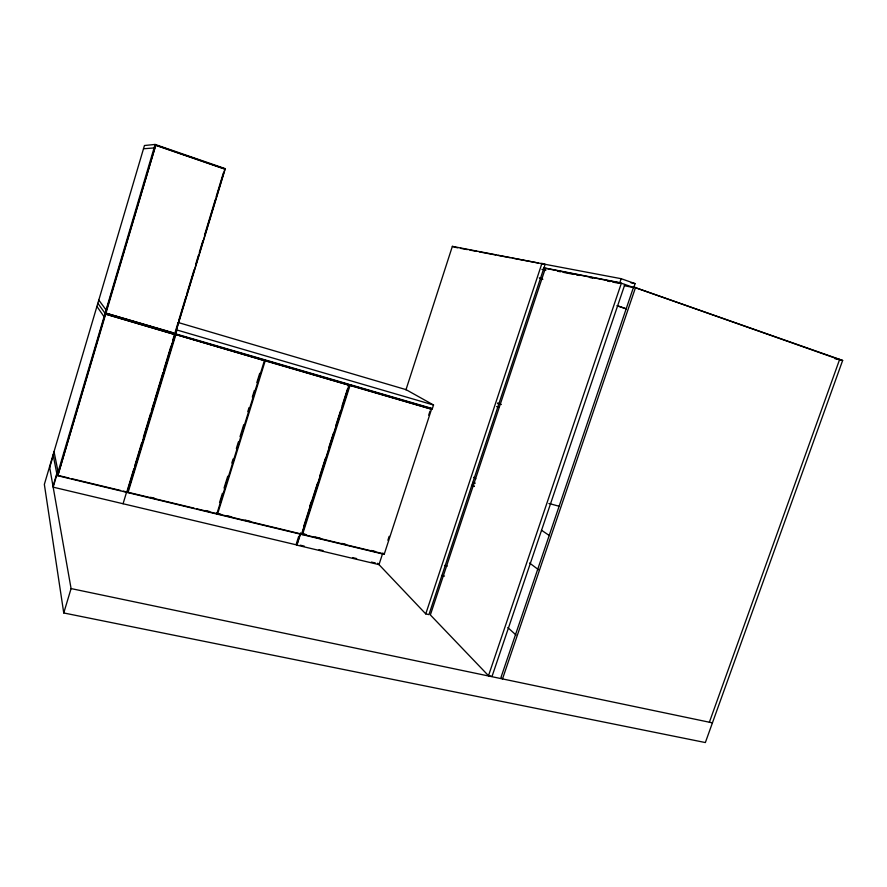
<?xml version="1.0" encoding="UTF-8"?>
<svg xmlns="http://www.w3.org/2000/svg" width="887" height="887" viewBox="0 0 887 887"><rect width="100%" height="100%" fill="white"/><g stroke="black" fill="none" stroke-linecap="round" stroke-linejoin="round"><path stroke-width="1.33" d="M49.694 467.493L53.253 455.441M53.02 486.32L56.801 473.547M56.956 474.368L53.165 487.163L296.768 544.951L300.538 533.098M69.02 478.06L57.123 475.188L155.114 144.448L225.098 168.585L176.524 329.077M105.298 314.009L57.788 475.742L127.262 492.473L175.049 334.61L105.298 314.009L175.049 334.61M105.575 313.067L155.757 145.124L225.154 169.051L175.327 333.689L105.575 313.067L173.553 332.858M57.788 475.742L105.586 314.419M105.875 313.477L155.757 145.124M635.558 287.421L502.508 678.91L501 677.358L633.584 287.022L842.65 360.432L705.353 742.552L63.753 612.961L71.082 588.58L49.561 466.739M123.071 503.749L126.852 491.221M127.329 490.3L133.737 469.123M134.536 466.473L141.743 442.657M143.35 437.369L150.557 413.553M151.355 410.903L154.161 401.645M154.959 398.995L162.964 372.529M163.762 369.89L170.98 346.063M172.577 340.774L174.584 334.155M175.26 331.915L178.065 322.646M178.864 319.996L186.082 296.158M186.88 293.508L194.098 269.67M195.694 264.37L198.5 255.101M199.309 252.451L202.912 240.532M204.509 235.243L215.33 199.486M216.14 196.836L223.347 172.998M127.196 492.063L174.118 337.038M174.451 335.929L176.125 330.396M175.327 334.377L264.492 360.621L175.327 334.377L127.673 491.797L128.016 492.651L216.805 514.028L264.514 360.322L349.334 385.28L301.802 534.495L217.515 514.205L216.96 513.318L220.963 514.283M128.016 492.651L175.792 334.831M219.532 502.596L222.404 493.36M224.045 488.083L227.737 476.208M231.829 463.014L233.059 459.056M236.341 448.5L238.392 441.903M240.033 436.626L243.725 424.751M247.817 411.557L249.047 407.599M252.329 397.054L254.381 390.457M256.842 382.541L259.714 373.305M217.515 514.205L265.202 360.821L264.514 360.322M296.613 542.911L298.708 536.336M382.763 553.078L379.004 564.62L296.923 545.15L300.704 533.298M309.862 505.923L311.126 501.964M303.931 525.681L317.358 483.548M319.874 475.654L325.318 458.535M328.678 448.002L333.29 433.521M335.807 425.616L340.42 411.136M342.094 405.869L347.549 388.761M348.303 386.399L348.968 384.304L105.076 313.333L97.858 303.265M302.145 532.422L349.134 384.925L431.537 409.184L384.193 554.331L302.478 534.65L301.724 533.741L305.738 534.706M302.478 534.65L350.01 385.479L349.134 384.925M405.924 389.914L452.359 246.364L545.139 264.315L428.942 614.613L425.76 613.904L377.674 563.223M387.885 540.283L389.171 536.336M428.687 415.171L429.973 411.213M433.532 404.993L176.979 330.008L175.693 334.266L432.257 408.896L433.532 404.993L406.013 389.626L177.965 322.447M425.76 613.904L541.979 263.217M543.764 267.785L619.813 282.676L621.166 278.695L635.092 283.618L633.739 287.588L624.293 285.703M488.493 675.694L621.366 283.23L545.372 268.317L430.361 614.935L488.493 675.694L492.019 676.437L624.858 284.461M709.378 722.218L839.656 359.379L835.609 358.426M155.114 144.448L144.459 145.512L44.35 484.391L63.753 612.961M143.494 148.772L154.083 147.941M455.075 247.296L457.803 247.806M460.453 248.316L467.327 249.613M469.866 250.09L476.862 251.409M479.268 251.875L495.922 255.012M498.095 255.423L510.191 257.718M512.254 258.106L538.42 263.051M540.848 263.506L621.166 278.695M631.034 282.831L635.092 283.618M557.89 271.256L560.573 271.788M563.245 272.32L573.967 274.427M576.639 274.959L579.322 275.48M590.032 277.598L592.716 278.119M607.451 281.024L610.123 281.556M612.806 282.077L619.503 283.396M541.913 269.293L545.971 270.103M71.082 588.58L712.427 722.861M834.667 358.548L842.65 360.432M300.227 545.183L304.252 546.137M319.021 549.641L323.045 550.594M352.582 557.601L356.607 558.566M371.376 562.07L375.412 563.023M441.837 575.463L444.498 576.095M302.046 533.619L306.082 534.595M150.491 497.297L154.515 498.272M205.518 510.557L209.543 511.533M227.637 515.89L231.651 516.855M244.989 520.07L250.334 521.356M315.096 536.968L320.44 538.254M341.828 543.409L345.841 544.374M371.232 550.494L375.245 551.459M71.67 478.692L120.588 490.478M123.226 491.11L194.153 508.196M196.825 508.839L382.153 553.477M444.542 565.44L447.225 566.094M471.684 485.344L474.345 486.065M471.507 485.788L474.09 486.475M472.649 482.428L475.31 483.149M548.865 503.461L559.464 506.333M350.287 384.692L430.971 408.164M265.202 360.821L349.334 385.28M350.01 385.479L431.537 409.184M497.529 403.042L500.113 403.818M498.705 403.718L501.355 404.505M497.618 403.629L500.235 404.417M496.631 406.601L499.248 407.377M452.359 246.364L454.177 246.985M155.325 145.169L224.555 169.029M539.252 277.819L541.857 278.718M540.294 278.385L542.866 279.272M617.23 305.671L626.311 308.798M617.186 305.804L626.244 308.92M633.584 287.022L837.228 358.803M619.813 282.676L633.739 287.588M429.862 407.543L432.257 408.896M473.58 477.306L475.864 478.825M541.469 530.215L549.463 535.626M529.594 563.023L538.487 569.72M507.807 627.552L515.99 635.014M383.262 553.388L384.193 554.331M301.048 533.586L301.802 534.495M296.036 544.019L296.923 545.15M98.801 300.083L106.085 309.94M96.927 306.436L104.067 316.726M216.251 513.141L216.805 514.028M126.93 491.62L127.262 492.473M54.029 451.627L58.098 471.884M53.109 454.721L57.123 475.188"/></g></svg>
